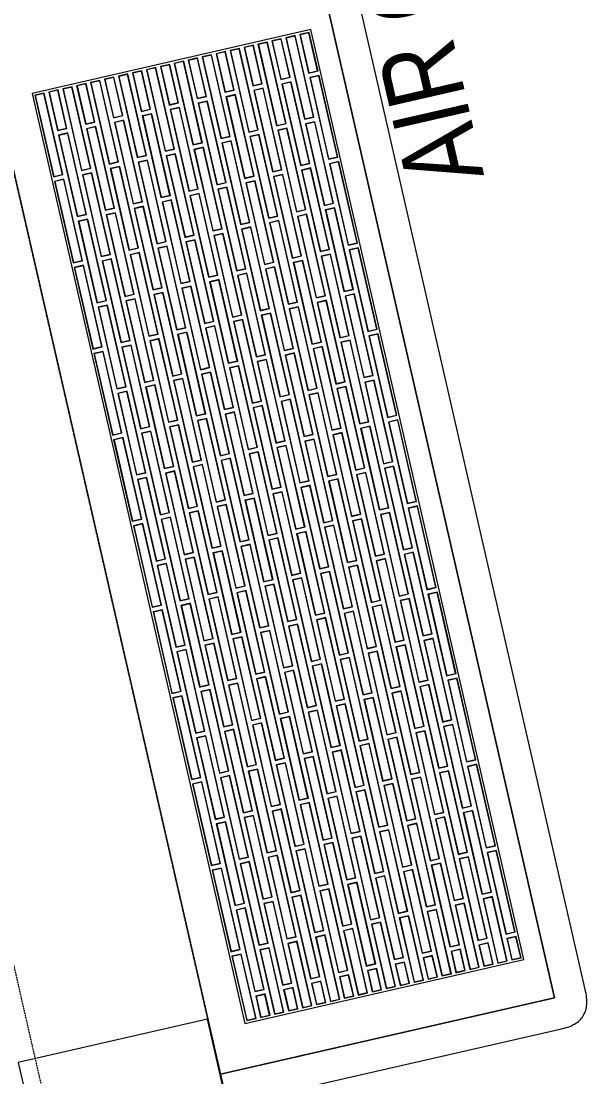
# Model space of a CAD drawing. Header units: millimetres. Extents: x 1667 to 847943, y 724 to 1832625.
# Drawn here: x 653606 to 653926, y 720988 to 721586 of the extents above; entities that cross this region are included whole.
import ezdxf

# ---------------------------------------------------------------- set-up
doc = ezdxf.new("R2010")
doc.units = ezdxf.units.MM
for name, pattern in [('2026-02-28_GF-SF BWP SET_MAIN BLOCK_SASANGIR RESORT$0$DASHED', [0.75, 0.5, -0.25]), ('AUDIT_D_060311083008-3', [0]), ('CENTER', [2, 1.25, -0.25, 0.25, -0.25])]:
    doc.linetypes.add(name, pattern=pattern)
for name, color, linetype, lineweight in [('2026-02-28_GF-SF BWP SET_MAIN BLOCK_SASANGIR RESORT$0$DOOR DIM', 243, '2026-02-28_GF-SF BWP SET_MAIN BLOCK_SASANGIR RESORT$0$DASHED', 9), ('A-DOOR', 140, 'AUDIT_D_060311083008-3', 5), ('DIMENSION_MOFA', 66, 'CENTER', 15), ('DOORS', 161, 'Continuous', 5), ('GH - KIT EQUIP.', 2, 'Continuous', 9)]:
    doc.layers.add(name, color=color, linetype=linetype, lineweight=lineweight)
doc.styles.add('1', font='romans.shx')

# ---------------------------------------------------------------- blocks, each defined once
blk = doc.blocks.new('D-150 thk wall_1.8m D leaf-new')
at = {"layer": 'DOORS', "flags": 128}
blk.add_lwpolyline([(0, -150), (0, 0), (50, 0), (50, -110), (30, -110), (30, -150)], close=True, dxfattribs=at)
blk = doc.blocks.new('*U170')
at = {"layer": 'A-DOOR'}
blk.add_blockref('D-150 thk wall_1.8m D leaf-new', (0, 0), dxfattribs=at)
blk = doc.blocks.new('AIR CURTAIN - 1800')
at = {"layer": 'GH - KIT EQUIP.', "color": 177, "lineweight": 15, "true_color": 0x293189}
blk.add_polyline3d([(270899.78, 64459.61, 0), (269135.78, 64459.61, 0), (269135.78, 64653.61, 0), (269117.78, 64653.61, 0), (269117.78, 64459.61, 0), (269117.78, 64459.11, 0), (269117.8, 64457.97, 0), (269117.86, 64456.86, 0), (269117.96, 64455.79, 0), (269118.1, 64454.76, 0), (269118.27, 64453.77, 0), (269118.48, 64452.81, 0), (269118.74, 64451.9, 0), (269119.03, 64451.03, 0), (269119.36, 64450.19, 0), (269119.73, 64449.39, 0), (269120.14, 64448.63, 0), (269120.58, 64447.91, 0), (269121.07, 64447.23, 0), (269121.6, 64446.59, 0), (269122.16, 64445.99, 0), (269122.76, 64445.43, 0), (269123.4, 64444.9, 0), (269124.08, 64444.41, 0), (269124.8, 64443.97, 0), (269125.56, 64443.56, 0), (269126.36, 64443.19, 0), (269127.2, 64442.86, 0), (269128.07, 64442.57, 0), (269128.98, 64442.31, 0), (269129.94, 64442.1, 0), (269130.93, 64441.93, 0), (269131.96, 64441.79, 0), (269133.03, 64441.69, 0), (269134.14, 64441.63, 0), (269135.28, 64441.61, 0), (269135.78, 64441.61, 0), (270899.78, 64441.61, 0)], dxfattribs=at)
for points in [[(270899.78, 64653.61, 0.05), (269135.78, 64653.61, 0.05), (269135.78, 64459.61, 0.05), (270899.78, 64459.61, 0.05)], [(269700.78, 64633.61, 0.05), (269160.78, 64633.61, 0.05), (269160.78, 64471.61, 0.05), (269700.78, 64471.61, 0.05)], [(269199.46, 64626.84, 0), (269199.46, 64632.29, 0), (269162.11, 64632.29, 0), (269162.11, 64626.84, 0)], [(269199.28, 64627.01, 0), (269199.28, 64632.11, 0), (269162.28, 64632.11, 0), (269162.28, 64627.01, 0)], [(269249.46, 64632.29, 0), (269202.11, 64632.29, 0), (269202.11, 64626.84, 0), (269249.46, 64626.84, 0)], [(269249.28, 64632.11, 0), (269202.28, 64632.11, 0), (269202.28, 64627.01, 0), (269249.28, 64627.01, 0)], [(269299.46, 64632.29, 0), (269252.11, 64632.29, 0), (269252.11, 64626.84, 0), (269299.46, 64626.84, 0)], [(269299.28, 64632.11, 0), (269252.28, 64632.11, 0), (269252.28, 64627.01, 0), (269299.28, 64627.01, 0)], [(269349.46, 64632.29, 0), (269302.11, 64632.29, 0), (269302.11, 64626.84, 0), (269349.46, 64626.84, 0)], [(269349.28, 64632.11, 0), (269302.28, 64632.11, 0), (269302.28, 64627.01, 0), (269349.28, 64627.01, 0)], [(269399.46, 64632.29, 0), (269352.11, 64632.29, 0), (269352.11, 64626.84, 0), (269399.46, 64626.84, 0)], [(269399.28, 64632.11, 0), (269352.28, 64632.11, 0), (269352.28, 64627.01, 0), (269399.28, 64627.01, 0)], [(269449.46, 64632.29, 0), (269402.11, 64632.29, 0), (269402.11, 64626.84, 0), (269449.46, 64626.84, 0)], [(269449.28, 64632.11, 0), (269402.28, 64632.11, 0), (269402.28, 64627.01, 0), (269449.28, 64627.01, 0)], [(269499.46, 64632.29, 0), (269452.11, 64632.29, 0), (269452.11, 64626.84, 0), (269499.46, 64626.84, 0)], [(269499.28, 64632.11, 0), (269452.28, 64632.11, 0), (269452.28, 64627.01, 0), (269499.28, 64627.01, 0)], [(269549.46, 64632.29, 0), (269502.11, 64632.29, 0), (269502.11, 64626.84, 0), (269549.46, 64626.84, 0)], [(269549.28, 64632.11, 0), (269502.28, 64632.11, 0), (269502.28, 64627.01, 0), (269549.28, 64627.01, 0)], [(269599.46, 64632.29, 0), (269552.11, 64632.29, 0), (269552.11, 64626.84, 0), (269599.46, 64626.84, 0)], [(269599.28, 64632.11, 0), (269552.28, 64632.11, 0), (269552.28, 64627.01, 0), (269599.28, 64627.01, 0)], [(269649.46, 64632.29, 0), (269602.11, 64632.29, 0), (269602.11, 64626.84, 0), (269649.46, 64626.84, 0)], [(269649.28, 64632.11, 0), (269602.28, 64632.11, 0), (269602.28, 64627.01, 0), (269649.28, 64627.01, 0)], [(269699.46, 64632.29, 0), (269652.11, 64632.29, 0), (269652.11, 64626.84, 0), (269699.46, 64626.84, 0)], [(269699.28, 64632.11, 0), (269652.28, 64632.11, 0), (269652.28, 64627.01, 0), (269699.28, 64627.01, 0)], [(269174.46, 64618.74, 0), (269174.46, 64624.19, 0), (269162.11, 64624.19, 0), (269162.11, 64618.74, 0)], [(269174.28, 64618.91, 0), (269174.28, 64624.01, 0), (269162.28, 64624.01, 0), (269162.28, 64618.91, 0)], [(269224.46, 64624.19, 0), (269177.11, 64624.19, 0), (269177.11, 64618.74, 0), (269224.46, 64618.74, 0)], [(269224.28, 64624.01, 0), (269177.28, 64624.01, 0), (269177.28, 64618.91, 0), (269224.28, 64618.91, 0)], [(269274.46, 64624.19, 0), (269227.11, 64624.19, 0), (269227.11, 64618.74, 0), (269274.46, 64618.74, 0)], [(269274.28, 64624.01, 0), (269227.28, 64624.01, 0), (269227.28, 64618.91, 0), (269274.28, 64618.91, 0)], [(269324.46, 64624.19, 0), (269277.11, 64624.19, 0), (269277.11, 64618.74, 0), (269324.46, 64618.74, 0)], [(269324.28, 64624.01, 0), (269277.28, 64624.01, 0), (269277.28, 64618.91, 0), (269324.28, 64618.91, 0)], [(269374.46, 64624.19, 0), (269327.11, 64624.19, 0), (269327.11, 64618.74, 0), (269374.46, 64618.74, 0)], [(269374.28, 64624.01, 0), (269327.28, 64624.01, 0), (269327.28, 64618.91, 0), (269374.28, 64618.91, 0)], [(269424.46, 64624.19, 0), (269377.11, 64624.19, 0), (269377.11, 64618.74, 0), (269424.46, 64618.74, 0)], [(269424.28, 64624.01, 0), (269377.28, 64624.01, 0), (269377.28, 64618.91, 0), (269424.28, 64618.91, 0)], [(269474.46, 64624.19, 0), (269427.11, 64624.19, 0), (269427.11, 64618.74, 0), (269474.46, 64618.74, 0)], [(269474.28, 64624.01, 0), (269427.28, 64624.01, 0), (269427.28, 64618.91, 0), (269474.28, 64618.91, 0)], [(269524.46, 64624.19, 0), (269477.11, 64624.19, 0), (269477.11, 64618.74, 0), (269524.46, 64618.74, 0)], [(269524.28, 64624.01, 0), (269477.28, 64624.01, 0), (269477.28, 64618.91, 0), (269524.28, 64618.91, 0)], [(269574.46, 64624.19, 0), (269527.11, 64624.19, 0), (269527.11, 64618.74, 0), (269574.46, 64618.74, 0)], [(269574.28, 64624.01, 0), (269527.28, 64624.01, 0), (269527.28, 64618.91, 0), (269574.28, 64618.91, 0)], [(269624.46, 64624.19, 0), (269577.11, 64624.19, 0), (269577.11, 64618.74, 0), (269624.46, 64618.74, 0)], [(269624.28, 64624.01, 0), (269577.28, 64624.01, 0), (269577.28, 64618.91, 0), (269624.28, 64618.91, 0)], [(269674.46, 64624.19, 0), (269627.11, 64624.19, 0), (269627.11, 64618.74, 0), (269674.46, 64618.74, 0)], [(269674.28, 64624.01, 0), (269627.28, 64624.01, 0), (269627.28, 64618.91, 0), (269674.28, 64618.91, 0)], [(269699.46, 64624.19, 0), (269677.11, 64624.19, 0), (269677.11, 64618.74, 0), (269699.46, 64618.74, 0)], [(269699.28, 64624.01, 0), (269677.28, 64624.01, 0), (269677.28, 64618.91, 0), (269699.28, 64618.91, 0)], [(269199.46, 64610.64, 0), (269199.46, 64616.09, 0), (269162.11, 64616.09, 0), (269162.11, 64610.64, 0)], [(269199.28, 64610.81, 0), (269199.28, 64615.91, 0), (269162.28, 64615.91, 0), (269162.28, 64610.81, 0)], [(269249.46, 64616.09, 0), (269202.11, 64616.09, 0), (269202.11, 64610.64, 0), (269249.46, 64610.64, 0)], [(269249.28, 64615.91, 0), (269202.28, 64615.91, 0), (269202.28, 64610.81, 0), (269249.28, 64610.81, 0)], [(269299.46, 64616.09, 0), (269252.11, 64616.09, 0), (269252.11, 64610.64, 0), (269299.46, 64610.64, 0)], [(269299.28, 64615.91, 0), (269252.28, 64615.91, 0), (269252.28, 64610.81, 0), (269299.28, 64610.81, 0)], [(269349.46, 64616.09, 0), (269302.11, 64616.09, 0), (269302.11, 64610.64, 0), (269349.46, 64610.64, 0)], [(269349.28, 64615.91, 0), (269302.28, 64615.91, 0), (269302.28, 64610.81, 0), (269349.28, 64610.81, 0)], [(269399.46, 64616.09, 0), (269352.11, 64616.09, 0), (269352.11, 64610.64, 0), (269399.46, 64610.64, 0)], [(269399.28, 64615.91, 0), (269352.28, 64615.91, 0), (269352.28, 64610.81, 0), (269399.28, 64610.81, 0)], [(269449.46, 64616.09, 0), (269402.11, 64616.09, 0), (269402.11, 64610.64, 0), (269449.46, 64610.64, 0)], [(269449.28, 64615.91, 0), (269402.28, 64615.91, 0), (269402.28, 64610.81, 0), (269449.28, 64610.81, 0)], [(269499.46, 64616.09, 0), (269452.11, 64616.09, 0), (269452.11, 64610.64, 0), (269499.46, 64610.64, 0)], [(269499.28, 64615.91, 0), (269452.28, 64615.91, 0), (269452.28, 64610.81, 0), (269499.28, 64610.81, 0)], [(269549.46, 64616.09, 0), (269502.11, 64616.09, 0), (269502.11, 64610.64, 0), (269549.46, 64610.64, 0)], [(269549.28, 64615.91, 0), (269502.28, 64615.91, 0), (269502.28, 64610.81, 0), (269549.28, 64610.81, 0)], [(269599.46, 64616.09, 0), (269552.11, 64616.09, 0), (269552.11, 64610.64, 0), (269599.46, 64610.64, 0)], [(269599.28, 64615.91, 0), (269552.28, 64615.91, 0), (269552.28, 64610.81, 0), (269599.28, 64610.81, 0)], [(269649.46, 64616.09, 0), (269602.11, 64616.09, 0), (269602.11, 64610.64, 0), (269649.46, 64610.64, 0)], [(269649.28, 64615.91, 0), (269602.28, 64615.91, 0), (269602.28, 64610.81, 0), (269649.28, 64610.81, 0)], [(269699.46, 64616.09, 0), (269652.11, 64616.09, 0), (269652.11, 64610.64, 0), (269699.46, 64610.64, 0)], [(269699.28, 64615.91, 0), (269652.28, 64615.91, 0), (269652.28, 64610.81, 0), (269699.28, 64610.81, 0)], [(269174.46, 64602.54, 0), (269174.46, 64607.99, 0), (269162.11, 64607.99, 0), (269162.11, 64602.54, 0)], [(269174.28, 64602.71, 0), (269174.28, 64607.81, 0), (269162.28, 64607.81, 0), (269162.28, 64602.71, 0)], [(269224.46, 64607.99, 0), (269177.11, 64607.99, 0), (269177.11, 64602.54, 0), (269224.46, 64602.54, 0)], [(269224.28, 64607.81, 0), (269177.28, 64607.81, 0), (269177.28, 64602.71, 0), (269224.28, 64602.71, 0)], [(269274.46, 64607.99, 0), (269227.11, 64607.99, 0), (269227.11, 64602.54, 0), (269274.46, 64602.54, 0)], [(269274.28, 64607.81, 0), (269227.28, 64607.81, 0), (269227.28, 64602.71, 0), (269274.28, 64602.71, 0)], [(269324.46, 64607.99, 0), (269277.11, 64607.99, 0), (269277.11, 64602.54, 0), (269324.46, 64602.54, 0)], [(269324.28, 64607.81, 0), (269277.28, 64607.81, 0), (269277.28, 64602.71, 0), (269324.28, 64602.71, 0)], [(269374.46, 64607.99, 0), (269327.11, 64607.99, 0), (269327.11, 64602.54, 0), (269374.46, 64602.54, 0)], [(269374.28, 64607.81, 0), (269327.28, 64607.81, 0), (269327.28, 64602.71, 0), (269374.28, 64602.71, 0)], [(269424.46, 64607.99, 0), (269377.11, 64607.99, 0), (269377.11, 64602.54, 0), (269424.46, 64602.54, 0)], [(269424.28, 64607.81, 0), (269377.28, 64607.81, 0), (269377.28, 64602.71, 0), (269424.28, 64602.71, 0)], [(269474.46, 64607.99, 0), (269427.11, 64607.99, 0), (269427.11, 64602.54, 0), (269474.46, 64602.54, 0)], [(269474.28, 64607.81, 0), (269427.28, 64607.81, 0), (269427.28, 64602.71, 0), (269474.28, 64602.71, 0)], [(269524.46, 64607.99, 0), (269477.11, 64607.99, 0), (269477.11, 64602.54, 0), (269524.46, 64602.54, 0)], [(269524.28, 64607.81, 0), (269477.28, 64607.81, 0), (269477.28, 64602.71, 0), (269524.28, 64602.71, 0)], [(269574.46, 64607.99, 0), (269527.11, 64607.99, 0), (269527.11, 64602.54, 0), (269574.46, 64602.54, 0)], [(269574.28, 64607.81, 0), (269527.28, 64607.81, 0), (269527.28, 64602.71, 0), (269574.28, 64602.71, 0)], [(269624.46, 64607.99, 0), (269577.11, 64607.99, 0), (269577.11, 64602.54, 0), (269624.46, 64602.54, 0)], [(269624.28, 64607.81, 0), (269577.28, 64607.81, 0), (269577.28, 64602.71, 0), (269624.28, 64602.71, 0)], [(269674.46, 64607.99, 0), (269627.11, 64607.99, 0), (269627.11, 64602.54, 0), (269674.46, 64602.54, 0)], [(269674.28, 64607.81, 0), (269627.28, 64607.81, 0), (269627.28, 64602.71, 0), (269674.28, 64602.71, 0)], [(269699.46, 64607.99, 0), (269677.11, 64607.99, 0), (269677.11, 64602.54, 0), (269699.46, 64602.54, 0)], [(269699.28, 64607.81, 0), (269677.28, 64607.81, 0), (269677.28, 64602.71, 0), (269699.28, 64602.71, 0)], [(269199.46, 64594.44, 0), (269199.46, 64599.89, 0), (269162.11, 64599.89, 0), (269162.11, 64594.44, 0)], [(269199.28, 64594.61, 0), (269199.28, 64599.71, 0), (269162.28, 64599.71, 0), (269162.28, 64594.61, 0)], [(269249.46, 64599.89, 0), (269202.11, 64599.89, 0), (269202.11, 64594.44, 0), (269249.46, 64594.44, 0)], [(269249.28, 64599.71, 0), (269202.28, 64599.71, 0), (269202.28, 64594.61, 0), (269249.28, 64594.61, 0)], [(269299.46, 64599.89, 0), (269252.11, 64599.89, 0), (269252.11, 64594.44, 0), (269299.46, 64594.44, 0)], [(269299.28, 64599.71, 0), (269252.28, 64599.71, 0), (269252.28, 64594.61, 0), (269299.28, 64594.61, 0)], [(269349.46, 64599.89, 0), (269302.11, 64599.89, 0), (269302.11, 64594.44, 0), (269349.46, 64594.44, 0)], [(269349.28, 64599.71, 0), (269302.28, 64599.71, 0), (269302.28, 64594.61, 0), (269349.28, 64594.61, 0)], [(269399.46, 64599.89, 0), (269352.11, 64599.89, 0), (269352.11, 64594.44, 0), (269399.46, 64594.44, 0)], [(269399.28, 64599.71, 0), (269352.28, 64599.71, 0), (269352.28, 64594.61, 0), (269399.28, 64594.61, 0)], [(269449.46, 64599.89, 0), (269402.11, 64599.89, 0), (269402.11, 64594.44, 0), (269449.46, 64594.44, 0)], [(269449.28, 64599.71, 0), (269402.28, 64599.71, 0), (269402.28, 64594.61, 0), (269449.28, 64594.61, 0)], [(269499.46, 64599.89, 0), (269452.11, 64599.89, 0), (269452.11, 64594.44, 0), (269499.46, 64594.44, 0)], [(269499.28, 64599.71, 0), (269452.28, 64599.71, 0), (269452.28, 64594.61, 0), (269499.28, 64594.61, 0)], [(269549.46, 64599.89, 0), (269502.11, 64599.89, 0), (269502.11, 64594.44, 0), (269549.46, 64594.44, 0)], [(269549.28, 64599.71, 0), (269502.28, 64599.71, 0), (269502.28, 64594.61, 0), (269549.28, 64594.61, 0)], [(269599.46, 64599.89, 0), (269552.11, 64599.89, 0), (269552.11, 64594.44, 0), (269599.46, 64594.44, 0)], [(269599.28, 64599.71, 0), (269552.28, 64599.71, 0), (269552.28, 64594.61, 0), (269599.28, 64594.61, 0)], [(269649.46, 64599.89, 0), (269602.11, 64599.89, 0), (269602.11, 64594.44, 0), (269649.46, 64594.44, 0)], [(269649.28, 64599.71, 0), (269602.28, 64599.71, 0), (269602.28, 64594.61, 0), (269649.28, 64594.61, 0)], [(269699.46, 64599.89, 0), (269652.11, 64599.89, 0), (269652.11, 64594.44, 0), (269699.46, 64594.44, 0)], [(269699.28, 64599.71, 0), (269652.28, 64599.71, 0), (269652.28, 64594.61, 0), (269699.28, 64594.61, 0)], [(269174.46, 64586.34, 0), (269174.46, 64591.79, 0), (269162.11, 64591.79, 0), (269162.11, 64586.34, 0)], [(269174.28, 64586.51, 0), (269174.28, 64591.61, 0), (269162.28, 64591.61, 0), (269162.28, 64586.51, 0)], [(269224.46, 64591.79, 0), (269177.11, 64591.79, 0), (269177.11, 64586.34, 0), (269224.46, 64586.34, 0)], [(269224.28, 64591.61, 0), (269177.28, 64591.61, 0), (269177.28, 64586.51, 0), (269224.28, 64586.51, 0)], [(269274.46, 64591.79, 0), (269227.11, 64591.79, 0), (269227.11, 64586.34, 0), (269274.46, 64586.34, 0)], [(269274.28, 64591.61, 0), (269227.28, 64591.61, 0), (269227.28, 64586.51, 0), (269274.28, 64586.51, 0)], [(269324.46, 64591.79, 0), (269277.11, 64591.79, 0), (269277.11, 64586.34, 0), (269324.46, 64586.34, 0)], [(269324.28, 64591.61, 0), (269277.28, 64591.61, 0), (269277.28, 64586.51, 0), (269324.28, 64586.51, 0)], [(269374.46, 64591.79, 0), (269327.11, 64591.79, 0), (269327.11, 64586.34, 0), (269374.46, 64586.34, 0)], [(269374.28, 64591.61, 0), (269327.28, 64591.61, 0), (269327.28, 64586.51, 0), (269374.28, 64586.51, 0)], [(269424.46, 64591.79, 0), (269377.11, 64591.79, 0), (269377.11, 64586.34, 0), (269424.46, 64586.34, 0)], [(269424.28, 64591.61, 0), (269377.28, 64591.61, 0), (269377.28, 64586.51, 0), (269424.28, 64586.51, 0)], [(269474.46, 64591.79, 0), (269427.11, 64591.79, 0), (269427.11, 64586.34, 0), (269474.46, 64586.34, 0)], [(269474.28, 64591.61, 0), (269427.28, 64591.61, 0), (269427.28, 64586.51, 0), (269474.28, 64586.51, 0)], [(269524.46, 64591.79, 0), (269477.11, 64591.79, 0), (269477.11, 64586.34, 0), (269524.46, 64586.34, 0)], [(269524.28, 64591.61, 0), (269477.28, 64591.61, 0), (269477.28, 64586.51, 0), (269524.28, 64586.51, 0)], [(269574.46, 64591.79, 0), (269527.11, 64591.79, 0), (269527.11, 64586.34, 0), (269574.46, 64586.34, 0)], [(269574.28, 64591.61, 0), (269527.28, 64591.61, 0), (269527.28, 64586.51, 0), (269574.28, 64586.51, 0)], [(269624.46, 64591.79, 0), (269577.11, 64591.79, 0), (269577.11, 64586.34, 0), (269624.46, 64586.34, 0)], [(269624.28, 64591.61, 0), (269577.28, 64591.61, 0), (269577.28, 64586.51, 0), (269624.28, 64586.51, 0)], [(269674.46, 64591.79, 0), (269627.11, 64591.79, 0), (269627.11, 64586.34, 0), (269674.46, 64586.34, 0)], [(269674.28, 64591.61, 0), (269627.28, 64591.61, 0), (269627.28, 64586.51, 0), (269674.28, 64586.51, 0)], [(269699.46, 64591.79, 0), (269677.11, 64591.79, 0), (269677.11, 64586.34, 0), (269699.46, 64586.34, 0)], [(269699.28, 64591.61, 0), (269677.28, 64591.61, 0), (269677.28, 64586.51, 0), (269699.28, 64586.51, 0)], [(269199.46, 64578.24, 0), (269199.46, 64583.69, 0), (269162.11, 64583.69, 0), (269162.11, 64578.24, 0)], [(269199.28, 64578.41, 0), (269199.28, 64583.51, 0), (269162.28, 64583.51, 0), (269162.28, 64578.41, 0)], [(269249.46, 64583.69, 0), (269202.11, 64583.69, 0), (269202.11, 64578.24, 0), (269249.46, 64578.24, 0)], [(269249.28, 64583.51, 0), (269202.28, 64583.51, 0), (269202.28, 64578.41, 0), (269249.28, 64578.41, 0)], [(269299.46, 64583.69, 0), (269252.11, 64583.69, 0), (269252.11, 64578.24, 0), (269299.46, 64578.24, 0)], [(269299.28, 64583.51, 0), (269252.28, 64583.51, 0), (269252.28, 64578.41, 0), (269299.28, 64578.41, 0)], [(269349.46, 64583.69, 0), (269302.11, 64583.69, 0), (269302.11, 64578.24, 0), (269349.46, 64578.24, 0)], [(269349.28, 64583.51, 0), (269302.28, 64583.51, 0), (269302.28, 64578.41, 0), (269349.28, 64578.41, 0)], [(269399.46, 64583.69, 0), (269352.11, 64583.69, 0), (269352.11, 64578.24, 0), (269399.46, 64578.24, 0)], [(269399.28, 64583.51, 0), (269352.28, 64583.51, 0), (269352.28, 64578.41, 0), (269399.28, 64578.41, 0)], [(269449.46, 64583.69, 0), (269402.11, 64583.69, 0), (269402.11, 64578.24, 0), (269449.46, 64578.24, 0)], [(269449.28, 64583.51, 0), (269402.28, 64583.51, 0), (269402.28, 64578.41, 0), (269449.28, 64578.41, 0)], [(269499.46, 64583.69, 0), (269452.11, 64583.69, 0), (269452.11, 64578.24, 0), (269499.46, 64578.24, 0)], [(269499.28, 64583.51, 0), (269452.28, 64583.51, 0), (269452.28, 64578.41, 0), (269499.28, 64578.41, 0)], [(269549.46, 64583.69, 0), (269502.11, 64583.69, 0), (269502.11, 64578.24, 0), (269549.46, 64578.24, 0)], [(269549.28, 64583.51, 0), (269502.28, 64583.51, 0), (269502.28, 64578.41, 0), (269549.28, 64578.41, 0)], [(269599.46, 64583.69, 0), (269552.11, 64583.69, 0), (269552.11, 64578.24, 0), (269599.46, 64578.24, 0)], [(269599.28, 64583.51, 0), (269552.28, 64583.51, 0), (269552.28, 64578.41, 0), (269599.28, 64578.41, 0)], [(269649.46, 64583.69, 0), (269602.11, 64583.69, 0), (269602.11, 64578.24, 0), (269649.46, 64578.24, 0)], [(269649.28, 64583.51, 0), (269602.28, 64583.51, 0), (269602.28, 64578.41, 0), (269649.28, 64578.41, 0)], [(269699.46, 64583.69, 0), (269652.11, 64583.69, 0), (269652.11, 64578.24, 0), (269699.46, 64578.24, 0)], [(269699.28, 64583.51, 0), (269652.28, 64583.51, 0), (269652.28, 64578.41, 0), (269699.28, 64578.41, 0)], [(269174.46, 64570.14, 0), (269174.46, 64575.59, 0), (269162.11, 64575.59, 0), (269162.11, 64570.14, 0)], [(269174.28, 64570.31, 0), (269174.28, 64575.41, 0), (269162.28, 64575.41, 0), (269162.28, 64570.31, 0)], [(269224.46, 64575.59, 0), (269177.11, 64575.59, 0), (269177.11, 64570.14, 0), (269224.46, 64570.14, 0)], [(269224.28, 64575.41, 0), (269177.28, 64575.41, 0), (269177.28, 64570.31, 0), (269224.28, 64570.31, 0)], [(269274.46, 64575.59, 0), (269227.11, 64575.59, 0), (269227.11, 64570.14, 0), (269274.46, 64570.14, 0)], [(269274.28, 64575.41, 0), (269227.28, 64575.41, 0), (269227.28, 64570.31, 0), (269274.28, 64570.31, 0)], [(269324.46, 64575.59, 0), (269277.11, 64575.59, 0), (269277.11, 64570.14, 0), (269324.46, 64570.14, 0)], [(269324.28, 64575.41, 0), (269277.28, 64575.41, 0), (269277.28, 64570.31, 0), (269324.28, 64570.31, 0)], [(269374.46, 64575.59, 0), (269327.11, 64575.59, 0), (269327.11, 64570.14, 0), (269374.46, 64570.14, 0)], [(269374.28, 64575.41, 0), (269327.28, 64575.41, 0), (269327.28, 64570.31, 0), (269374.28, 64570.31, 0)], [(269424.46, 64575.59, 0), (269377.11, 64575.59, 0), (269377.11, 64570.14, 0), (269424.46, 64570.14, 0)], [(269424.28, 64575.41, 0), (269377.28, 64575.41, 0), (269377.28, 64570.31, 0), (269424.28, 64570.31, 0)], [(269474.46, 64575.59, 0), (269427.11, 64575.59, 0), (269427.11, 64570.14, 0), (269474.46, 64570.14, 0)], [(269474.28, 64575.41, 0), (269427.28, 64575.41, 0), (269427.28, 64570.31, 0), (269474.28, 64570.31, 0)], [(269524.46, 64575.59, 0), (269477.11, 64575.59, 0), (269477.11, 64570.14, 0), (269524.46, 64570.14, 0)], [(269524.28, 64575.41, 0), (269477.28, 64575.41, 0), (269477.28, 64570.31, 0), (269524.28, 64570.31, 0)], [(269574.46, 64575.59, 0), (269527.11, 64575.59, 0), (269527.11, 64570.14, 0), (269574.46, 64570.14, 0)], [(269574.28, 64575.41, 0), (269527.28, 64575.41, 0), (269527.28, 64570.31, 0), (269574.28, 64570.31, 0)], [(269624.46, 64575.59, 0), (269577.11, 64575.59, 0), (269577.11, 64570.14, 0), (269624.46, 64570.14, 0)], [(269624.28, 64575.41, 0), (269577.28, 64575.41, 0), (269577.28, 64570.31, 0), (269624.28, 64570.31, 0)], [(269674.46, 64575.59, 0), (269627.11, 64575.59, 0), (269627.11, 64570.14, 0), (269674.46, 64570.14, 0)], [(269674.28, 64575.41, 0), (269627.28, 64575.41, 0), (269627.28, 64570.31, 0), (269674.28, 64570.31, 0)], [(269699.46, 64575.59, 0), (269677.11, 64575.59, 0), (269677.11, 64570.14, 0), (269699.46, 64570.14, 0)], [(269699.28, 64575.41, 0), (269677.28, 64575.41, 0), (269677.28, 64570.31, 0), (269699.28, 64570.31, 0)], [(269199.46, 64562.04, 0), (269199.46, 64567.49, 0), (269162.11, 64567.49, 0), (269162.11, 64562.04, 0)], [(269199.28, 64562.21, 0), (269199.28, 64567.31, 0), (269162.28, 64567.31, 0), (269162.28, 64562.21, 0)], [(269249.46, 64567.49, 0), (269202.11, 64567.49, 0), (269202.11, 64562.04, 0), (269249.46, 64562.04, 0)], [(269249.28, 64567.31, 0), (269202.28, 64567.31, 0), (269202.28, 64562.21, 0), (269249.28, 64562.21, 0)], [(269299.46, 64567.49, 0), (269252.11, 64567.49, 0), (269252.11, 64562.04, 0), (269299.46, 64562.04, 0)], [(269299.28, 64567.31, 0), (269252.28, 64567.31, 0), (269252.28, 64562.21, 0), (269299.28, 64562.21, 0)], [(269349.46, 64567.49, 0), (269302.11, 64567.49, 0), (269302.11, 64562.04, 0), (269349.46, 64562.04, 0)], [(269349.28, 64567.31, 0), (269302.28, 64567.31, 0), (269302.28, 64562.21, 0), (269349.28, 64562.21, 0)], [(269399.46, 64567.49, 0), (269352.11, 64567.49, 0), (269352.11, 64562.04, 0), (269399.46, 64562.04, 0)], [(269399.28, 64567.31, 0), (269352.28, 64567.31, 0), (269352.28, 64562.21, 0), (269399.28, 64562.21, 0)], [(269449.46, 64567.49, 0), (269402.11, 64567.49, 0), (269402.11, 64562.04, 0), (269449.46, 64562.04, 0)], [(269449.28, 64567.31, 0), (269402.28, 64567.31, 0), (269402.28, 64562.21, 0), (269449.28, 64562.21, 0)], [(269499.46, 64567.49, 0), (269452.11, 64567.49, 0), (269452.11, 64562.04, 0), (269499.46, 64562.04, 0)], [(269499.28, 64567.31, 0), (269452.28, 64567.31, 0), (269452.28, 64562.21, 0), (269499.28, 64562.21, 0)], [(269549.46, 64567.49, 0), (269502.11, 64567.49, 0), (269502.11, 64562.04, 0), (269549.46, 64562.04, 0)], [(269549.28, 64567.31, 0), (269502.28, 64567.31, 0), (269502.28, 64562.21, 0), (269549.28, 64562.21, 0)], [(269599.46, 64567.49, 0), (269552.11, 64567.49, 0), (269552.11, 64562.04, 0), (269599.46, 64562.04, 0)], [(269599.28, 64567.31, 0), (269552.28, 64567.31, 0), (269552.28, 64562.21, 0), (269599.28, 64562.21, 0)], [(269649.46, 64567.49, 0), (269602.11, 64567.49, 0), (269602.11, 64562.04, 0), (269649.46, 64562.04, 0)], [(269649.28, 64567.31, 0), (269602.28, 64567.31, 0), (269602.28, 64562.21, 0), (269649.28, 64562.21, 0)], [(269699.46, 64567.49, 0), (269652.11, 64567.49, 0), (269652.11, 64562.04, 0), (269699.46, 64562.04, 0)], [(269699.28, 64567.31, 0), (269652.28, 64567.31, 0), (269652.28, 64562.21, 0), (269699.28, 64562.21, 0)], [(269174.46, 64553.94, 0), (269174.46, 64559.39, 0), (269162.11, 64559.39, 0), (269162.11, 64553.94, 0)], [(269174.28, 64554.11, 0), (269174.28, 64559.21, 0), (269162.28, 64559.21, 0), (269162.28, 64554.11, 0)], [(269224.46, 64559.39, 0), (269177.11, 64559.39, 0), (269177.11, 64553.94, 0), (269224.46, 64553.94, 0)], [(269224.28, 64559.21, 0), (269177.28, 64559.21, 0), (269177.28, 64554.11, 0), (269224.28, 64554.11, 0)], [(269274.46, 64559.39, 0), (269227.11, 64559.39, 0), (269227.11, 64553.94, 0), (269274.46, 64553.94, 0)], [(269274.28, 64559.21, 0), (269227.28, 64559.21, 0), (269227.28, 64554.11, 0), (269274.28, 64554.11, 0)], [(269324.46, 64559.39, 0), (269277.11, 64559.39, 0), (269277.11, 64553.94, 0), (269324.46, 64553.94, 0)], [(269324.28, 64559.21, 0), (269277.28, 64559.21, 0), (269277.28, 64554.11, 0), (269324.28, 64554.11, 0)], [(269374.46, 64559.39, 0), (269327.11, 64559.39, 0), (269327.11, 64553.94, 0), (269374.46, 64553.94, 0)], [(269374.28, 64559.21, 0), (269327.28, 64559.21, 0), (269327.28, 64554.11, 0), (269374.28, 64554.11, 0)], [(269424.46, 64559.39, 0), (269377.11, 64559.39, 0), (269377.11, 64553.94, 0), (269424.46, 64553.94, 0)], [(269424.28, 64559.21, 0), (269377.28, 64559.21, 0), (269377.28, 64554.11, 0), (269424.28, 64554.11, 0)], [(269474.46, 64559.39, 0), (269427.11, 64559.39, 0), (269427.11, 64553.94, 0), (269474.46, 64553.94, 0)], [(269474.28, 64559.21, 0), (269427.28, 64559.21, 0), (269427.28, 64554.11, 0), (269474.28, 64554.11, 0)], [(269524.46, 64559.39, 0), (269477.11, 64559.39, 0), (269477.11, 64553.94, 0), (269524.46, 64553.94, 0)], [(269524.28, 64559.21, 0), (269477.28, 64559.21, 0), (269477.28, 64554.11, 0), (269524.28, 64554.11, 0)], [(269574.46, 64559.39, 0), (269527.11, 64559.39, 0), (269527.11, 64553.94, 0), (269574.46, 64553.94, 0)], [(269574.28, 64559.21, 0), (269527.28, 64559.21, 0), (269527.28, 64554.11, 0), (269574.28, 64554.11, 0)], [(269624.46, 64559.39, 0), (269577.11, 64559.39, 0), (269577.11, 64553.94, 0), (269624.46, 64553.94, 0)], [(269624.28, 64559.21, 0), (269577.28, 64559.21, 0), (269577.28, 64554.11, 0), (269624.28, 64554.11, 0)], [(269674.46, 64559.39, 0), (269627.11, 64559.39, 0), (269627.11, 64553.94, 0), (269674.46, 64553.94, 0)], [(269674.28, 64559.21, 0), (269627.28, 64559.21, 0), (269627.28, 64554.11, 0), (269674.28, 64554.11, 0)], [(269699.46, 64559.39, 0), (269677.11, 64559.39, 0), (269677.11, 64553.94, 0), (269699.46, 64553.94, 0)], [(269699.28, 64559.21, 0), (269677.28, 64559.21, 0), (269677.28, 64554.11, 0), (269699.28, 64554.11, 0)], [(269199.46, 64545.84, 0), (269199.46, 64551.29, 0), (269162.11, 64551.29, 0), (269162.11, 64545.84, 0)], [(269199.28, 64546.01, 0), (269199.28, 64551.11, 0), (269162.28, 64551.11, 0), (269162.28, 64546.01, 0)], [(269249.46, 64551.29, 0), (269202.11, 64551.29, 0), (269202.11, 64545.84, 0), (269249.46, 64545.84, 0)], [(269249.28, 64551.11, 0), (269202.28, 64551.11, 0), (269202.28, 64546.01, 0), (269249.28, 64546.01, 0)], [(269299.46, 64551.29, 0), (269252.11, 64551.29, 0), (269252.11, 64545.84, 0), (269299.46, 64545.84, 0)], [(269299.28, 64551.11, 0), (269252.28, 64551.11, 0), (269252.28, 64546.01, 0), (269299.28, 64546.01, 0)], [(269349.46, 64551.29, 0), (269302.11, 64551.29, 0), (269302.11, 64545.84, 0), (269349.46, 64545.84, 0)], [(269349.28, 64551.11, 0), (269302.28, 64551.11, 0), (269302.28, 64546.01, 0), (269349.28, 64546.01, 0)], [(269399.46, 64551.29, 0), (269352.11, 64551.29, 0), (269352.11, 64545.84, 0), (269399.46, 64545.84, 0)], [(269399.28, 64551.11, 0), (269352.28, 64551.11, 0), (269352.28, 64546.01, 0), (269399.28, 64546.01, 0)], [(269449.46, 64551.29, 0), (269402.11, 64551.29, 0), (269402.11, 64545.84, 0), (269449.46, 64545.84, 0)], [(269449.28, 64551.11, 0), (269402.28, 64551.11, 0), (269402.28, 64546.01, 0), (269449.28, 64546.01, 0)], [(269499.46, 64551.29, 0), (269452.11, 64551.29, 0), (269452.11, 64545.84, 0), (269499.46, 64545.84, 0)], [(269499.28, 64551.11, 0), (269452.28, 64551.11, 0), (269452.28, 64546.01, 0), (269499.28, 64546.01, 0)], [(269549.46, 64551.29, 0), (269502.11, 64551.29, 0), (269502.11, 64545.84, 0), (269549.46, 64545.84, 0)], [(269549.28, 64551.11, 0), (269502.28, 64551.11, 0), (269502.28, 64546.01, 0), (269549.28, 64546.01, 0)], [(269599.46, 64551.29, 0), (269552.11, 64551.29, 0), (269552.11, 64545.84, 0), (269599.46, 64545.84, 0)], [(269599.28, 64551.11, 0), (269552.28, 64551.11, 0), (269552.28, 64546.01, 0), (269599.28, 64546.01, 0)], [(269649.46, 64551.29, 0), (269602.11, 64551.29, 0), (269602.11, 64545.84, 0), (269649.46, 64545.84, 0)], [(269649.28, 64551.11, 0), (269602.28, 64551.11, 0), (269602.28, 64546.01, 0), (269649.28, 64546.01, 0)], [(269699.46, 64551.29, 0), (269652.11, 64551.29, 0), (269652.11, 64545.84, 0), (269699.46, 64545.84, 0)], [(269699.28, 64551.11, 0), (269652.28, 64551.11, 0), (269652.28, 64546.01, 0), (269699.28, 64546.01, 0)], [(269174.46, 64537.74, 0), (269174.46, 64543.19, 0), (269162.11, 64543.19, 0), (269162.11, 64537.74, 0)], [(269174.28, 64537.91, 0), (269174.28, 64543.01, 0), (269162.28, 64543.01, 0), (269162.28, 64537.91, 0)], [(269224.46, 64543.19, 0), (269177.11, 64543.19, 0), (269177.11, 64537.74, 0), (269224.46, 64537.74, 0)], [(269224.28, 64543.01, 0), (269177.28, 64543.01, 0), (269177.28, 64537.91, 0), (269224.28, 64537.91, 0)], [(269274.46, 64543.19, 0), (269227.11, 64543.19, 0), (269227.11, 64537.74, 0), (269274.46, 64537.74, 0)], [(269274.28, 64543.01, 0), (269227.28, 64543.01, 0), (269227.28, 64537.91, 0), (269274.28, 64537.91, 0)], [(269324.46, 64543.19, 0), (269277.11, 64543.19, 0), (269277.11, 64537.74, 0), (269324.46, 64537.74, 0)], [(269324.28, 64543.01, 0), (269277.28, 64543.01, 0), (269277.28, 64537.91, 0), (269324.28, 64537.91, 0)], [(269374.46, 64543.19, 0), (269327.11, 64543.19, 0), (269327.11, 64537.74, 0), (269374.46, 64537.74, 0)], [(269374.28, 64543.01, 0), (269327.28, 64543.01, 0), (269327.28, 64537.91, 0), (269374.28, 64537.91, 0)], [(269424.46, 64543.19, 0), (269377.11, 64543.19, 0), (269377.11, 64537.74, 0), (269424.46, 64537.74, 0)], [(269424.28, 64543.01, 0), (269377.28, 64543.01, 0), (269377.28, 64537.91, 0), (269424.28, 64537.91, 0)], [(269474.46, 64543.19, 0), (269427.11, 64543.19, 0), (269427.11, 64537.74, 0), (269474.46, 64537.74, 0)], [(269474.28, 64543.01, 0), (269427.28, 64543.01, 0), (269427.28, 64537.91, 0), (269474.28, 64537.91, 0)], [(269524.46, 64543.19, 0), (269477.11, 64543.19, 0), (269477.11, 64537.74, 0), (269524.46, 64537.74, 0)], [(269524.28, 64543.01, 0), (269477.28, 64543.01, 0), (269477.28, 64537.91, 0), (269524.28, 64537.91, 0)], [(269574.46, 64543.19, 0), (269527.11, 64543.19, 0), (269527.11, 64537.74, 0), (269574.46, 64537.74, 0)], [(269574.28, 64543.01, 0), (269527.28, 64543.01, 0), (269527.28, 64537.91, 0), (269574.28, 64537.91, 0)], [(269624.46, 64543.19, 0), (269577.11, 64543.19, 0), (269577.11, 64537.74, 0), (269624.46, 64537.74, 0)], [(269624.28, 64543.01, 0), (269577.28, 64543.01, 0), (269577.28, 64537.91, 0), (269624.28, 64537.91, 0)], [(269674.46, 64543.19, 0), (269627.11, 64543.19, 0), (269627.11, 64537.74, 0), (269674.46, 64537.74, 0)], [(269674.28, 64543.01, 0), (269627.28, 64543.01, 0), (269627.28, 64537.91, 0), (269674.28, 64537.91, 0)], [(269699.46, 64543.19, 0), (269677.11, 64543.19, 0), (269677.11, 64537.74, 0), (269699.46, 64537.74, 0)], [(269699.28, 64543.01, 0), (269677.28, 64543.01, 0), (269677.28, 64537.91, 0), (269699.28, 64537.91, 0)], [(269199.46, 64529.64, 0), (269199.46, 64535.09, 0), (269162.11, 64535.09, 0), (269162.11, 64529.64, 0)], [(269199.28, 64529.81, 0), (269199.28, 64534.91, 0), (269162.28, 64534.91, 0), (269162.28, 64529.81, 0)], [(269249.46, 64535.09, 0), (269202.11, 64535.09, 0), (269202.11, 64529.64, 0), (269249.46, 64529.64, 0)], [(269249.28, 64534.91, 0), (269202.28, 64534.91, 0), (269202.28, 64529.81, 0), (269249.28, 64529.81, 0)], [(269299.46, 64535.09, 0), (269252.11, 64535.09, 0), (269252.11, 64529.64, 0), (269299.46, 64529.64, 0)], [(269299.28, 64534.91, 0), (269252.28, 64534.91, 0), (269252.28, 64529.81, 0), (269299.28, 64529.81, 0)], [(269349.46, 64535.09, 0), (269302.11, 64535.09, 0), (269302.11, 64529.64, 0), (269349.46, 64529.64, 0)], [(269349.28, 64534.91, 0), (269302.28, 64534.91, 0), (269302.28, 64529.81, 0), (269349.28, 64529.81, 0)], [(269399.46, 64535.09, 0), (269352.11, 64535.09, 0), (269352.11, 64529.64, 0), (269399.46, 64529.64, 0)], [(269399.28, 64534.91, 0), (269352.28, 64534.91, 0), (269352.28, 64529.81, 0), (269399.28, 64529.81, 0)], [(269449.46, 64535.09, 0), (269402.11, 64535.09, 0), (269402.11, 64529.64, 0), (269449.46, 64529.64, 0)], [(269449.28, 64534.91, 0), (269402.28, 64534.91, 0), (269402.28, 64529.81, 0), (269449.28, 64529.81, 0)], [(269499.46, 64535.09, 0), (269452.11, 64535.09, 0), (269452.11, 64529.64, 0), (269499.46, 64529.64, 0)], [(269499.28, 64534.91, 0), (269452.28, 64534.91, 0), (269452.28, 64529.81, 0), (269499.28, 64529.81, 0)], [(269549.46, 64535.09, 0), (269502.11, 64535.09, 0), (269502.11, 64529.64, 0), (269549.46, 64529.64, 0)], [(269549.28, 64534.91, 0), (269502.28, 64534.91, 0), (269502.28, 64529.81, 0), (269549.28, 64529.81, 0)], [(269599.46, 64535.09, 0), (269552.11, 64535.09, 0), (269552.11, 64529.64, 0), (269599.46, 64529.64, 0)], [(269599.28, 64534.91, 0), (269552.28, 64534.91, 0), (269552.28, 64529.81, 0), (269599.28, 64529.81, 0)], [(269649.46, 64535.09, 0), (269602.11, 64535.09, 0), (269602.11, 64529.64, 0), (269649.46, 64529.64, 0)], [(269649.28, 64534.91, 0), (269602.28, 64534.91, 0), (269602.28, 64529.81, 0), (269649.28, 64529.81, 0)], [(269699.46, 64535.09, 0), (269652.11, 64535.09, 0), (269652.11, 64529.64, 0), (269699.46, 64529.64, 0)], [(269699.28, 64534.91, 0), (269652.28, 64534.91, 0), (269652.28, 64529.81, 0), (269699.28, 64529.81, 0)], [(269174.46, 64521.54, 0), (269174.46, 64526.99, 0), (269162.11, 64526.99, 0), (269162.11, 64521.54, 0)], [(269174.28, 64521.71, 0), (269174.28, 64526.81, 0), (269162.28, 64526.81, 0), (269162.28, 64521.71, 0)], [(269224.46, 64526.99, 0), (269177.11, 64526.99, 0), (269177.11, 64521.54, 0), (269224.46, 64521.54, 0)], [(269224.28, 64526.81, 0), (269177.28, 64526.81, 0), (269177.28, 64521.71, 0), (269224.28, 64521.71, 0)], [(269274.46, 64526.99, 0), (269227.11, 64526.99, 0), (269227.11, 64521.54, 0), (269274.46, 64521.54, 0)], [(269274.28, 64526.81, 0), (269227.28, 64526.81, 0), (269227.28, 64521.71, 0), (269274.28, 64521.71, 0)], [(269324.46, 64526.99, 0), (269277.11, 64526.99, 0), (269277.11, 64521.54, 0), (269324.46, 64521.54, 0)], [(269324.28, 64526.81, 0), (269277.28, 64526.81, 0), (269277.28, 64521.71, 0), (269324.28, 64521.71, 0)], [(269374.46, 64526.99, 0), (269327.11, 64526.99, 0), (269327.11, 64521.54, 0), (269374.46, 64521.54, 0)], [(269374.28, 64526.81, 0), (269327.28, 64526.81, 0), (269327.28, 64521.71, 0), (269374.28, 64521.71, 0)], [(269424.46, 64526.99, 0), (269377.11, 64526.99, 0), (269377.11, 64521.54, 0), (269424.46, 64521.54, 0)], [(269424.28, 64526.81, 0), (269377.28, 64526.81, 0), (269377.28, 64521.71, 0), (269424.28, 64521.71, 0)], [(269474.46, 64526.99, 0), (269427.11, 64526.99, 0), (269427.11, 64521.54, 0), (269474.46, 64521.54, 0)], [(269474.28, 64526.81, 0), (269427.28, 64526.81, 0), (269427.28, 64521.71, 0), (269474.28, 64521.71, 0)], [(269524.46, 64526.99, 0), (269477.11, 64526.99, 0), (269477.11, 64521.54, 0), (269524.46, 64521.54, 0)], [(269524.28, 64526.81, 0), (269477.28, 64526.81, 0), (269477.28, 64521.71, 0), (269524.28, 64521.71, 0)], [(269574.46, 64526.99, 0), (269527.11, 64526.99, 0), (269527.11, 64521.54, 0), (269574.46, 64521.54, 0)], [(269574.28, 64526.81, 0), (269527.28, 64526.81, 0), (269527.28, 64521.71, 0), (269574.28, 64521.71, 0)], [(269624.46, 64526.99, 0), (269577.11, 64526.99, 0), (269577.11, 64521.54, 0), (269624.46, 64521.54, 0)], [(269624.28, 64526.81, 0), (269577.28, 64526.81, 0), (269577.28, 64521.71, 0), (269624.28, 64521.71, 0)], [(269674.46, 64526.99, 0), (269627.11, 64526.99, 0), (269627.11, 64521.54, 0), (269674.46, 64521.54, 0)], [(269674.28, 64526.81, 0), (269627.28, 64526.81, 0), (269627.28, 64521.71, 0), (269674.28, 64521.71, 0)], [(269699.46, 64526.99, 0), (269677.11, 64526.99, 0), (269677.11, 64521.54, 0), (269699.46, 64521.54, 0)], [(269699.28, 64526.81, 0), (269677.28, 64526.81, 0), (269677.28, 64521.71, 0), (269699.28, 64521.71, 0)], [(269199.46, 64513.44, 0), (269199.46, 64518.89, 0), (269162.11, 64518.89, 0), (269162.11, 64513.44, 0)], [(269199.28, 64513.61, 0), (269199.28, 64518.71, 0), (269162.28, 64518.71, 0), (269162.28, 64513.61, 0)], [(269249.46, 64518.89, 0), (269202.11, 64518.89, 0), (269202.11, 64513.44, 0), (269249.46, 64513.44, 0)], [(269249.28, 64518.71, 0), (269202.28, 64518.71, 0), (269202.28, 64513.61, 0), (269249.28, 64513.61, 0)], [(269299.46, 64518.89, 0), (269252.11, 64518.89, 0), (269252.11, 64513.44, 0), (269299.46, 64513.44, 0)], [(269299.28, 64518.71, 0), (269252.28, 64518.71, 0), (269252.28, 64513.61, 0), (269299.28, 64513.61, 0)], [(269349.46, 64518.89, 0), (269302.11, 64518.89, 0), (269302.11, 64513.44, 0), (269349.46, 64513.44, 0)], [(269349.28, 64518.71, 0), (269302.28, 64518.71, 0), (269302.28, 64513.61, 0), (269349.28, 64513.61, 0)], [(269399.46, 64518.89, 0), (269352.11, 64518.89, 0), (269352.11, 64513.44, 0), (269399.46, 64513.44, 0)], [(269399.28, 64518.71, 0), (269352.28, 64518.71, 0), (269352.28, 64513.61, 0), (269399.28, 64513.61, 0)], [(269449.46, 64518.89, 0), (269402.11, 64518.89, 0), (269402.11, 64513.44, 0), (269449.46, 64513.44, 0)], [(269449.28, 64518.71, 0), (269402.28, 64518.71, 0), (269402.28, 64513.61, 0), (269449.28, 64513.61, 0)], [(269499.46, 64518.89, 0), (269452.11, 64518.89, 0), (269452.11, 64513.44, 0), (269499.46, 64513.44, 0)], [(269499.28, 64518.71, 0), (269452.28, 64518.71, 0), (269452.28, 64513.61, 0), (269499.28, 64513.61, 0)], [(269549.46, 64518.89, 0), (269502.11, 64518.89, 0), (269502.11, 64513.44, 0), (269549.46, 64513.44, 0)], [(269549.28, 64518.71, 0), (269502.28, 64518.71, 0), (269502.28, 64513.61, 0), (269549.28, 64513.61, 0)], [(269599.46, 64518.89, 0), (269552.11, 64518.89, 0), (269552.11, 64513.44, 0), (269599.46, 64513.44, 0)], [(269599.28, 64518.71, 0), (269552.28, 64518.71, 0), (269552.28, 64513.61, 0), (269599.28, 64513.61, 0)], [(269649.46, 64518.89, 0), (269602.11, 64518.89, 0), (269602.11, 64513.44, 0), (269649.46, 64513.44, 0)], [(269649.28, 64518.71, 0), (269602.28, 64518.71, 0), (269602.28, 64513.61, 0), (269649.28, 64513.61, 0)], [(269699.46, 64518.89, 0), (269652.11, 64518.89, 0), (269652.11, 64513.44, 0), (269699.46, 64513.44, 0)], [(269699.28, 64518.71, 0), (269652.28, 64518.71, 0), (269652.28, 64513.61, 0), (269699.28, 64513.61, 0)], [(269174.46, 64505.34, 0), (269174.46, 64510.79, 0), (269162.11, 64510.79, 0), (269162.11, 64505.34, 0)], [(269224.46, 64510.79, 0), (269177.11, 64510.79, 0), (269177.11, 64505.34, 0), (269224.46, 64505.34, 0)], [(269274.46, 64510.79, 0), (269227.11, 64510.79, 0), (269227.11, 64505.34, 0), (269274.46, 64505.34, 0)], [(269324.46, 64510.79, 0), (269277.11, 64510.79, 0), (269277.11, 64505.34, 0), (269324.46, 64505.34, 0)], [(269374.46, 64510.79, 0), (269327.11, 64510.79, 0), (269327.11, 64505.34, 0), (269374.46, 64505.34, 0)], [(269424.46, 64510.79, 0), (269377.11, 64510.79, 0), (269377.11, 64505.34, 0), (269424.46, 64505.34, 0)], [(269474.46, 64510.79, 0), (269427.11, 64510.79, 0), (269427.11, 64505.34, 0), (269474.46, 64505.34, 0)], [(269524.46, 64510.79, 0), (269477.11, 64510.79, 0), (269477.11, 64505.34, 0), (269524.46, 64505.34, 0)], [(269574.46, 64510.79, 0), (269527.11, 64510.79, 0), (269527.11, 64505.34, 0), (269574.46, 64505.34, 0)], [(269624.46, 64510.79, 0), (269577.11, 64510.79, 0), (269577.11, 64505.34, 0), (269624.46, 64505.34, 0)], [(269674.46, 64510.79, 0), (269627.11, 64510.79, 0), (269627.11, 64505.34, 0), (269674.46, 64505.34, 0)], [(269699.46, 64510.79, 0), (269677.11, 64510.79, 0), (269677.11, 64505.34, 0), (269699.46, 64505.34, 0)], [(269174.28, 64505.51, 0), (269174.28, 64510.61, 0), (269162.28, 64510.61, 0), (269162.28, 64505.51, 0)], [(269224.28, 64510.61, 0), (269177.28, 64510.61, 0), (269177.28, 64505.51, 0), (269224.28, 64505.51, 0)], [(269274.28, 64510.61, 0), (269227.28, 64510.61, 0), (269227.28, 64505.51, 0), (269274.28, 64505.51, 0)], [(269324.28, 64510.61, 0), (269277.28, 64510.61, 0), (269277.28, 64505.51, 0), (269324.28, 64505.51, 0)], [(269374.28, 64510.61, 0), (269327.28, 64510.61, 0), (269327.28, 64505.51, 0), (269374.28, 64505.51, 0)], [(269424.28, 64510.61, 0), (269377.28, 64510.61, 0), (269377.28, 64505.51, 0), (269424.28, 64505.51, 0)], [(269474.28, 64510.61, 0), (269427.28, 64510.61, 0), (269427.28, 64505.51, 0), (269474.28, 64505.51, 0)], [(269524.28, 64510.61, 0), (269477.28, 64510.61, 0), (269477.28, 64505.51, 0), (269524.28, 64505.51, 0)], [(269574.28, 64510.61, 0), (269527.28, 64510.61, 0), (269527.28, 64505.51, 0), (269574.28, 64505.51, 0)], [(269624.28, 64510.61, 0), (269577.28, 64510.61, 0), (269577.28, 64505.51, 0), (269624.28, 64505.51, 0)], [(269674.28, 64510.61, 0), (269627.28, 64510.61, 0), (269627.28, 64505.51, 0), (269674.28, 64505.51, 0)], [(269699.28, 64510.61, 0), (269677.28, 64510.61, 0), (269677.28, 64505.51, 0), (269699.28, 64505.51, 0)], [(269199.46, 64497.24, 0), (269199.46, 64502.69, 0), (269162.11, 64502.69, 0), (269162.11, 64497.24, 0)], [(269199.28, 64497.41, 0), (269199.28, 64502.51, 0), (269162.28, 64502.51, 0), (269162.28, 64497.41, 0)], [(269249.46, 64502.69, 0), (269202.11, 64502.69, 0), (269202.11, 64497.24, 0), (269249.46, 64497.24, 0)], [(269249.28, 64502.51, 0), (269202.28, 64502.51, 0), (269202.28, 64497.41, 0), (269249.28, 64497.41, 0)], [(269299.46, 64502.69, 0), (269252.11, 64502.69, 0), (269252.11, 64497.24, 0), (269299.46, 64497.24, 0)], [(269299.28, 64502.51, 0), (269252.28, 64502.51, 0), (269252.28, 64497.41, 0), (269299.28, 64497.41, 0)], [(269349.46, 64502.69, 0), (269302.11, 64502.69, 0), (269302.11, 64497.24, 0), (269349.46, 64497.24, 0)], [(269349.28, 64502.51, 0), (269302.28, 64502.51, 0), (269302.28, 64497.41, 0), (269349.28, 64497.41, 0)], [(269399.46, 64502.69, 0), (269352.11, 64502.69, 0), (269352.11, 64497.24, 0), (269399.46, 64497.24, 0)], [(269399.28, 64502.51, 0), (269352.28, 64502.51, 0), (269352.28, 64497.41, 0), (269399.28, 64497.41, 0)], [(269449.46, 64502.69, 0), (269402.11, 64502.69, 0), (269402.11, 64497.24, 0), (269449.46, 64497.24, 0)], [(269449.28, 64502.51, 0), (269402.28, 64502.51, 0), (269402.28, 64497.41, 0), (269449.28, 64497.41, 0)], [(269499.46, 64502.69, 0), (269452.11, 64502.69, 0), (269452.11, 64497.24, 0), (269499.46, 64497.24, 0)], [(269499.28, 64502.51, 0), (269452.28, 64502.51, 0), (269452.28, 64497.41, 0), (269499.28, 64497.41, 0)], [(269549.46, 64502.69, 0), (269502.11, 64502.69, 0), (269502.11, 64497.24, 0), (269549.46, 64497.24, 0)], [(269549.28, 64502.51, 0), (269502.28, 64502.51, 0), (269502.28, 64497.41, 0), (269549.28, 64497.41, 0)], [(269599.46, 64502.69, 0), (269552.11, 64502.69, 0), (269552.11, 64497.24, 0), (269599.46, 64497.24, 0)], [(269599.28, 64502.51, 0), (269552.28, 64502.51, 0), (269552.28, 64497.41, 0), (269599.28, 64497.41, 0)], [(269649.46, 64502.69, 0), (269602.11, 64502.69, 0), (269602.11, 64497.24, 0), (269649.46, 64497.24, 0)], [(269649.28, 64502.51, 0), (269602.28, 64502.51, 0), (269602.28, 64497.41, 0), (269649.28, 64497.41, 0)], [(269699.46, 64502.69, 0), (269652.11, 64502.69, 0), (269652.11, 64497.24, 0), (269699.46, 64497.24, 0)], [(269699.28, 64502.51, 0), (269652.28, 64502.51, 0), (269652.28, 64497.41, 0), (269699.28, 64497.41, 0)], [(269174.46, 64489.14, 0), (269174.46, 64494.59, 0), (269162.11, 64494.59, 0), (269162.11, 64489.14, 0)], [(269174.28, 64489.31, 0), (269174.28, 64494.41, 0), (269162.28, 64494.41, 0), (269162.28, 64489.31, 0)], [(269224.46, 64494.59, 0), (269177.11, 64494.59, 0), (269177.11, 64489.14, 0), (269224.46, 64489.14, 0)], [(269224.28, 64494.41, 0), (269177.28, 64494.41, 0), (269177.28, 64489.31, 0), (269224.28, 64489.31, 0)], [(269274.46, 64494.59, 0), (269227.11, 64494.59, 0), (269227.11, 64489.14, 0), (269274.46, 64489.14, 0)], [(269274.28, 64494.41, 0), (269227.28, 64494.41, 0), (269227.28, 64489.31, 0), (269274.28, 64489.31, 0)], [(269324.46, 64494.59, 0), (269277.11, 64494.59, 0), (269277.11, 64489.14, 0), (269324.46, 64489.14, 0)], [(269324.28, 64494.41, 0), (269277.28, 64494.41, 0), (269277.28, 64489.31, 0), (269324.28, 64489.31, 0)], [(269374.46, 64494.59, 0), (269327.11, 64494.59, 0), (269327.11, 64489.14, 0), (269374.46, 64489.14, 0)], [(269374.28, 64494.41, 0), (269327.28, 64494.41, 0), (269327.28, 64489.31, 0), (269374.28, 64489.31, 0)], [(269424.46, 64494.59, 0), (269377.11, 64494.59, 0), (269377.11, 64489.14, 0), (269424.46, 64489.14, 0)], [(269424.28, 64494.41, 0), (269377.28, 64494.41, 0), (269377.28, 64489.31, 0), (269424.28, 64489.31, 0)], [(269474.46, 64494.59, 0), (269427.11, 64494.59, 0), (269427.11, 64489.14, 0), (269474.46, 64489.14, 0)], [(269474.28, 64494.41, 0), (269427.28, 64494.41, 0), (269427.28, 64489.31, 0), (269474.28, 64489.31, 0)], [(269524.46, 64494.59, 0), (269477.11, 64494.59, 0), (269477.11, 64489.14, 0), (269524.46, 64489.14, 0)], [(269524.28, 64494.41, 0), (269477.28, 64494.41, 0), (269477.28, 64489.31, 0), (269524.28, 64489.31, 0)], [(269574.46, 64494.59, 0), (269527.11, 64494.59, 0), (269527.11, 64489.14, 0), (269574.46, 64489.14, 0)], [(269574.28, 64494.41, 0), (269527.28, 64494.41, 0), (269527.28, 64489.31, 0), (269574.28, 64489.31, 0)], [(269624.46, 64494.59, 0), (269577.11, 64494.59, 0), (269577.11, 64489.14, 0), (269624.46, 64489.14, 0)], [(269624.28, 64494.41, 0), (269577.28, 64494.41, 0), (269577.28, 64489.31, 0), (269624.28, 64489.31, 0)], [(269674.46, 64494.59, 0), (269627.11, 64494.59, 0), (269627.11, 64489.14, 0), (269674.46, 64489.14, 0)], [(269674.28, 64494.41, 0), (269627.28, 64494.41, 0), (269627.28, 64489.31, 0), (269674.28, 64489.31, 0)], [(269699.46, 64494.59, 0), (269677.11, 64494.59, 0), (269677.11, 64489.14, 0), (269699.46, 64489.14, 0)], [(269699.28, 64494.41, 0), (269677.28, 64494.41, 0), (269677.28, 64489.31, 0), (269699.28, 64489.31, 0)], [(269199.46, 64481.04, 0), (269199.46, 64486.49, 0), (269162.11, 64486.49, 0), (269162.11, 64481.04, 0)], [(269199.28, 64481.21, 0), (269199.28, 64486.31, 0), (269162.28, 64486.31, 0), (269162.28, 64481.21, 0)], [(269249.46, 64486.49, 0), (269202.11, 64486.49, 0), (269202.11, 64481.04, 0), (269249.46, 64481.04, 0)], [(269249.28, 64486.31, 0), (269202.28, 64486.31, 0), (269202.28, 64481.21, 0), (269249.28, 64481.21, 0)], [(269299.46, 64486.49, 0), (269252.11, 64486.49, 0), (269252.11, 64481.04, 0), (269299.46, 64481.04, 0)], [(269299.28, 64486.31, 0), (269252.28, 64486.31, 0), (269252.28, 64481.21, 0), (269299.28, 64481.21, 0)], [(269349.46, 64486.49, 0), (269302.11, 64486.49, 0), (269302.11, 64481.04, 0), (269349.46, 64481.04, 0)], [(269349.28, 64486.31, 0), (269302.28, 64486.31, 0), (269302.28, 64481.21, 0), (269349.28, 64481.21, 0)], [(269399.46, 64486.49, 0), (269352.11, 64486.49, 0), (269352.11, 64481.04, 0), (269399.46, 64481.04, 0)], [(269399.28, 64486.31, 0), (269352.28, 64486.31, 0), (269352.28, 64481.21, 0), (269399.28, 64481.21, 0)], [(269449.46, 64486.49, 0), (269402.11, 64486.49, 0), (269402.11, 64481.04, 0), (269449.46, 64481.04, 0)], [(269449.28, 64486.31, 0), (269402.28, 64486.31, 0), (269402.28, 64481.21, 0), (269449.28, 64481.21, 0)], [(269499.46, 64486.49, 0), (269452.11, 64486.49, 0), (269452.11, 64481.04, 0), (269499.46, 64481.04, 0)], [(269499.28, 64486.31, 0), (269452.28, 64486.31, 0), (269452.28, 64481.21, 0), (269499.28, 64481.21, 0)], [(269549.46, 64486.49, 0), (269502.11, 64486.49, 0), (269502.11, 64481.04, 0), (269549.46, 64481.04, 0)], [(269549.28, 64486.31, 0), (269502.28, 64486.31, 0), (269502.28, 64481.21, 0), (269549.28, 64481.21, 0)], [(269599.46, 64486.49, 0), (269552.11, 64486.49, 0), (269552.11, 64481.04, 0), (269599.46, 64481.04, 0)], [(269599.28, 64486.31, 0), (269552.28, 64486.31, 0), (269552.28, 64481.21, 0), (269599.28, 64481.21, 0)], [(269649.46, 64486.49, 0), (269602.11, 64486.49, 0), (269602.11, 64481.04, 0), (269649.46, 64481.04, 0)], [(269649.28, 64486.31, 0), (269602.28, 64486.31, 0), (269602.28, 64481.21, 0), (269649.28, 64481.21, 0)], [(269699.46, 64486.49, 0), (269652.11, 64486.49, 0), (269652.11, 64481.04, 0), (269699.46, 64481.04, 0)], [(269699.28, 64486.31, 0), (269652.28, 64486.31, 0), (269652.28, 64481.21, 0), (269699.28, 64481.21, 0)], [(269174.46, 64472.94, 0), (269174.46, 64478.39, 0), (269162.11, 64478.39, 0), (269162.11, 64472.94, 0)], [(269174.28, 64473.11, 0), (269174.28, 64478.21, 0), (269162.28, 64478.21, 0), (269162.28, 64473.11, 0)], [(269224.46, 64478.39, 0), (269177.11, 64478.39, 0), (269177.11, 64472.94, 0), (269224.46, 64472.94, 0)], [(269224.28, 64478.21, 0), (269177.28, 64478.21, 0), (269177.28, 64473.11, 0), (269224.28, 64473.11, 0)], [(269274.46, 64478.39, 0), (269227.11, 64478.39, 0), (269227.11, 64472.94, 0), (269274.46, 64472.94, 0)], [(269274.28, 64478.21, 0), (269227.28, 64478.21, 0), (269227.28, 64473.11, 0), (269274.28, 64473.11, 0)], [(269324.46, 64478.39, 0), (269277.11, 64478.39, 0), (269277.11, 64472.94, 0), (269324.46, 64472.94, 0)], [(269324.28, 64478.21, 0), (269277.28, 64478.21, 0), (269277.28, 64473.11, 0), (269324.28, 64473.11, 0)], [(269374.46, 64478.39, 0), (269327.11, 64478.39, 0), (269327.11, 64472.94, 0), (269374.46, 64472.94, 0)], [(269374.28, 64478.21, 0), (269327.28, 64478.21, 0), (269327.28, 64473.11, 0), (269374.28, 64473.11, 0)], [(269424.46, 64478.39, 0), (269377.11, 64478.39, 0), (269377.11, 64472.94, 0), (269424.46, 64472.94, 0)], [(269424.28, 64478.21, 0), (269377.28, 64478.21, 0), (269377.28, 64473.11, 0), (269424.28, 64473.11, 0)], [(269474.46, 64478.39, 0), (269427.11, 64478.39, 0), (269427.11, 64472.94, 0), (269474.46, 64472.94, 0)], [(269474.28, 64478.21, 0), (269427.28, 64478.21, 0), (269427.28, 64473.11, 0), (269474.28, 64473.11, 0)], [(269524.46, 64478.39, 0), (269477.11, 64478.39, 0), (269477.11, 64472.94, 0), (269524.46, 64472.94, 0)], [(269524.28, 64478.21, 0), (269477.28, 64478.21, 0), (269477.28, 64473.11, 0), (269524.28, 64473.11, 0)], [(269574.46, 64478.39, 0), (269527.11, 64478.39, 0), (269527.11, 64472.94, 0), (269574.46, 64472.94, 0)], [(269574.28, 64478.21, 0), (269527.28, 64478.21, 0), (269527.28, 64473.11, 0), (269574.28, 64473.11, 0)], [(269624.46, 64478.39, 0), (269577.11, 64478.39, 0), (269577.11, 64472.94, 0), (269624.46, 64472.94, 0)], [(269624.28, 64478.21, 0), (269577.28, 64478.21, 0), (269577.28, 64473.11, 0), (269624.28, 64473.11, 0)], [(269674.46, 64478.39, 0), (269627.11, 64478.39, 0), (269627.11, 64472.94, 0), (269674.46, 64472.94, 0)], [(269674.28, 64478.21, 0), (269627.28, 64478.21, 0), (269627.28, 64473.11, 0), (269674.28, 64473.11, 0)], [(269699.46, 64478.39, 0), (269677.11, 64478.39, 0), (269677.11, 64472.94, 0), (269699.46, 64472.94, 0)], [(269699.28, 64478.21, 0), (269677.28, 64478.21, 0), (269677.28, 64473.11, 0), (269699.28, 64473.11, 0)]]:
    blk.add_polyline3d(points, close=True, dxfattribs=at)
at = {"layer": 'GH - KIT EQUIP.', "color": 177, "lineweight": 15, "true_color": 0x293189, "insert": (269486.5, 64393.82), "char_height": 43.6826, "width": 1051.3835, "attachment_point": 7, "style": '1'}
blk.add_mtext('\\pxqc;{\\W0.8;\\fArial|b0|i0|c0|p34;\\C256;AIR CURTAIN - 1800 X 230 X 212MM}', dxfattribs=at)
blk = doc.blocks.new('FURNITURE BOH')
at = {"layer": 'GH - KIT EQUIP.', "ltscale": 0.5, "rotation": 90}
blk.add_blockref('AIR CURTAIN - 1800', (51193.61, -260767.77), dxfattribs=at)
blk = doc.blocks.new('ff')
at = {"layer": '2026-02-28_GF-SF BWP SET_MAIN BLOCK_SASANGIR RESORT$0$DOOR DIM', "ltscale": 0.25}
blk.add_lwpolyline([(56120, -9780), (56020, -9780), (56020, -7980), (56120, -7980)], close=True, dxfattribs=at)
at = {"color": 1, "rotation": 360}
blk.add_blockref('FURNITURE BOH', (69580.092, -18129.993), dxfattribs=at)
at = {"layer": 'DIMENSION_MOFA', "xscale": -1, "rotation": 270}
blk.add_blockref('*U170', (56119.999, -9780), dxfattribs=at)

msp = doc.modelspace()

# ---------------------------------------------------------------- block references
at = {"layer": 'DIMENSION_MOFA', "rotation": 12.89632932256583}
msp.add_blockref('ff', (596835.137, 717980.215), dxfattribs=at)

doc.saveas('drawing.dxf')
